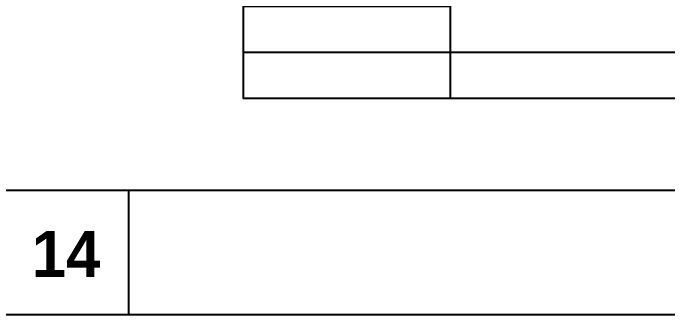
# Model space of a CAD drawing. Extents: x 300 to 49993, y 307 to 8617.
# Drawn here: x 28229 to 29653, y 307 to 963 of the extents above; entities that cross this region are included whole.
import ezdxf
from ezdxf.enums import TextEntityAlignment as Align

# ---------------------------------------------------------------- set-up
doc = ezdxf.new("R2010")
doc.units = 0
doc.header["$LTSCALE"] = 400
doc.header["$MEASUREMENT"] = 0
for name, color, linetype in [('A-PK', 6, 'CONTINUOUS'), ('ELE2', 4, 'CONTINUOUS'), ('FIN', 5, 'CONTINUOUS'), ('sdim', 4, 'CONTINUOUS'), ('TEXT', 3, 'CONTINUOUS')]:
    doc.layers.add(name, color=color, linetype=linetype)
doc.layers.add('K', color=161, linetype='CONTINUOUS', plot=False)
doc.styles.add('2020음성 1차', font='나눔고딕Bold.ttf')

msp = doc.modelspace()

# ---------------------------------------------------------------- linework, layer by layer
at = {"layer": 'A-PK', "color": 8, "elevation": 0}
msp.add_lwpolyline([(29180.1, 777.2), (29180.1, 977.2), (28730.1, 977.2)], dxfattribs=at)
at = {"layer": 'ELE2'}
msp.add_line((28480.1, 577.2), (28480.1, 307.2), dxfattribs=at)
at = {"layer": 'FIN'}
msp.add_line((30330.1, 877.2), (28730.1, 877.2), dxfattribs=at)
at = {"layer": 'K', "ltscale": 10}
msp.add_lwpolyline([(30330.1, 777.2), (28730.1, 777.2), (28730.1, 2377.2), (30330.1, 2377.2)], close=True, dxfattribs=at)
at = {"layer": 'sdim'}
for points in [[(36142.4, 577.2), (25500, 577.2)], [(36142.4, 307.2), (25500, 307.2)]]:
    msp.add_lwpolyline(points, dxfattribs=at)

# ---------------------------------------------------------------- texts
at = {"layer": 'TEXT', "color": 2, "style": '2020음성 1차'}
msp.add_text('14', height=100, dxfattribs=at).set_placement((28270.1, 439.8), align=Align.MIDDLE_LEFT)

doc.saveas('drawing.dxf')
